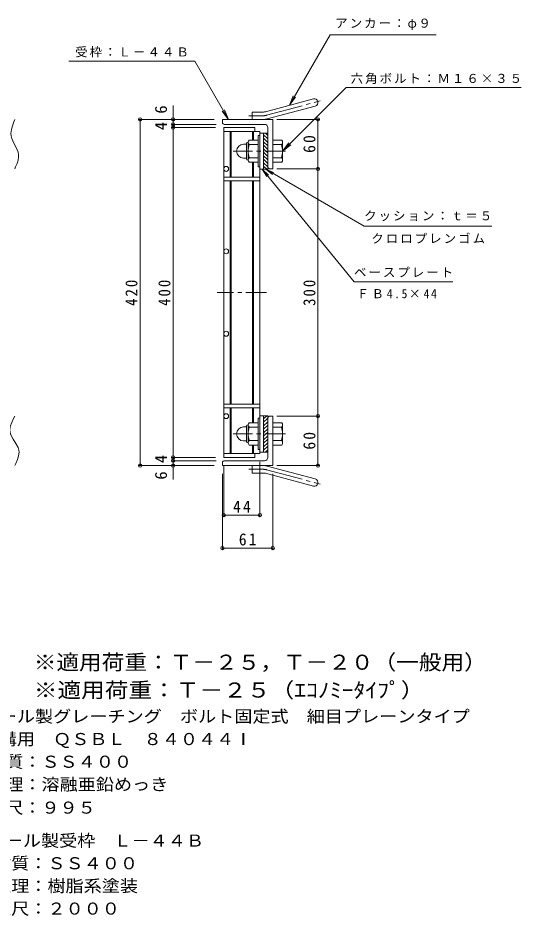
# Model space of a CAD drawing. Units: millimetres at full size, sheet at 1:5. Extents: x -903 to 930, y -691 to 649.
# Drawn here: x 319 to 930, y -555 to 534 of the extents above; entities that cross this region are included whole.
import ezdxf
from ezdxf.enums import TextEntityAlignment as Align

# ---------------------------------------------------------------- set-up
doc = ezdxf.new("R2010")
doc.units = ezdxf.units.MM
doc.header["$LTSCALE"] = 5
doc.header["$PDMODE"] = 32
doc.header["$PDSIZE"] = 4
doc.linetypes.add('CHAIN1', pattern=[8, 5, -1, 1, -1])
doc.linetypes.add('CHAIN2', pattern=[12, 9, -1, 1, -1])
for name, color, linetype, lineweight in [('E-1', 2, 'Continuous', 9), ('E-2', 3, 'Continuous', 9), ('E-4', 7, 'Continuous', 9), ('E-5', 7, 'Continuous', 9), ('F-5_F-5ﾚｲﾔ', 2, 'Continuous', 9)]:
    doc.layers.add(name, color=color, linetype=linetype, lineweight=lineweight)
doc.styles.add('ＭＳ ゴシック', font='')
doc.styles.get('ＭＳ ゴシック').set_extended_font_data('MS Gothic')

msp = doc.modelspace()

# ---------------------------------------------------------------- linework, layer by layer
at = {"layer": 'E-1'}
for p, q in [((622.191, 394.751), (617.191, 394.751)), ((617.191, 350.75), (617.191, 394.75)), ((622.191, 387.671), (617.191, 392.671)), ((622.191, 391.913), (619.353, 394.751)), ((596.391, 363.551), (596.391, 381.951)), ((598.191, 383.75), (598.391, 383.75)), ((598.391, 383.501), (598.391, 362.001)), ((610.391, 386.251), (599.429, 386.251)), ((610.391, 391.75), (610.391, 353.751)), ((612.69, 391.75), (610.391, 391.75)), ((622.191, 383.428), (617.191, 388.428)), ((622.191, 379.185), (617.191, 384.185)), ((628.191, 386.251), (639.152, 386.251)), ((640.391, 383.75), (640.191, 383.75)), ((640.191, 383.501), (640.191, 362.001)), ((592.881, 381.251), (596.391, 381.251)), ((610.391, 380.751), (599.429, 380.751)), ((622.191, 374.943), (617.191, 379.943)), ((622.191, 370.7), (617.191, 375.7)), ((622.191, 366.458), (617.191, 371.457)), ((628.191, 380.751), (639.152, 380.751)), ((592.891, 364.25), (596.391, 364.25)), ((598.191, 361.751), (598.391, 361.751)), ((610.391, 364.751), (599.429, 364.751)), ((622.191, 362.215), (617.191, 367.215)), ((622.191, 357.972), (617.191, 362.972)), ((628.191, 364.751), (639.152, 364.751)), ((640.391, 361.751), (640.191, 361.751)), ((610.391, 359.251), (599.429, 359.251)), ((612.69, 353.751), (610.391, 353.751)), ((622.191, 353.73), (617.191, 358.73)), ((620.927, 350.75), (617.191, 354.487)), ((622.191, 350.75), (617.191, 350.75)), ((628.191, 359.251), (639.152, 359.251)), ((610.391, 10.75), (610.391, 48.75)), ((612.69, 48.75), (610.391, 48.75)), ((617.19, 51.748), (617.19, 7.748)), ((620.927, 51.748), (617.19, 48.012)), ((622.191, 51.748), (617.19, 51.748)), ((622.19, 48.769), (617.19, 43.769)), ((622.19, 44.527), (617.19, 39.527)), ((592.891, 38.25), (596.391, 38.25)), ((596.391, 38.95), (596.391, 20.55)), ((598.191, 40.75), (598.391, 40.75)), ((598.391, 19), (598.391, 40.5)), ((610.391, 43.25), (599.429, 43.25)), ((610.391, 37.75), (599.429, 37.75)), ((622.19, 40.284), (617.19, 35.284)), ((622.19, 36.041), (617.19, 31.041)), ((628.19, 43.25), (639.152, 43.25)), ((628.19, 37.75), (639.152, 37.75)), ((640.39, 40.75), (640.19, 40.75)), ((640.19, 19), (640.19, 40.5)), ((622.19, 31.799), (617.19, 26.799)), ((622.19, 27.556), (617.19, 22.556)), ((622.19, 23.313), (617.19, 18.314)), ((592.881, 21.25), (596.391, 21.25)), ((598.191, 18.75), (598.391, 18.75)), ((610.391, 21.75), (599.429, 21.75)), ((610.391, 16.25), (599.429, 16.25)), ((622.19, 19.071), (617.19, 14.071)), ((622.19, 14.828), (617.19, 9.828)), ((628.19, 21.75), (639.152, 21.75)), ((628.19, 16.25), (639.152, 16.25)), ((640.39, 18.75), (640.19, 18.75)), ((612.69, 10.75), (610.391, 10.75)), ((622.191, 7.748), (617.19, 7.748)), ((622.19, 10.586), (619.353, 7.748))]:
    msp.add_line(p, q, dxfattribs=at)
at = {"layer": 'E-1', "linetype": 'CHAIN1'}
for p, q in [((643.697, 372.75), (580.089, 372.75)), ((643.697, 29.75), (580.089, 29.75))]:
    msp.add_line(p, q, dxfattribs=at)
at = {"layer": 'E-1'}
for points in [[(315.001, 411.251), (313.882, 408.455), (312.132, 403.649), (310.874, 398.877), (310.421, 394.161), (310.65, 391.461), (311.484, 388.186), (313.905, 382.612), (316.726, 377.077), (318.963, 371.519), (319.605, 368.26), (319.655, 365.928), (319.039, 361.867), (317.757, 357.768), (316.066, 353.646), (315.001, 351.25)], [(315.001, 51.25), (313.549, 48.43), (311.27, 43.589), (309.616, 38.807), (308.981, 34.119), (309.235, 31.459), (310.171, 28.439), (312.924, 23.336), (316.207, 18.276), (318.965, 13.155), (319.907, 10.116), (320.167, 7.582), (319.657, 3.115), (318.239, -1.444), (316.263, -6.061), (315.001, -8.75)]]:
    msp.add_lwpolyline(points, dxfattribs=at)
for centre, radius, start, end in [((598.191, 381.951), 1.8, 90, 180), ((602.551, 383.501), 4.16, 138.61835, 221.37988), ((636.031, 383.501), 4.16, 318.62012, 41.38165), ((592.881, 372.761), 8.49, 90, 180), ((592.891, 372.75), 8.5, 180, 270), ((622.391, 372.75), 24, 160.52881, 199.47119), ((616.191, 372.75), 24, 340.52881, 19.47119), ((598.191, 363.551), 1.8, 180, 270), ((602.551, 362.001), 4.16, 138.62012, 221.38165), ((636.031, 362.001), 4.16, 318.61835, 41.37988), ((592.891, 29.75), 8.5, 90, 180), ((598.191, 38.95), 1.8, 90, 180), ((602.551, 40.5), 4.16, 138.61835, 221.37988), ((622.391, 29.75), 24, 160.52881, 199.47119), ((616.19, 29.75), 24, 340.52881, 19.47119), ((636.03, 40.5), 4.16, 318.62012, 41.38165), ((592.881, 29.74), 8.49, 180, 270), ((598.191, 20.55), 1.8, 180, 270), ((602.551, 19), 4.16, 138.62012, 221.38165), ((636.03, 19), 4.16, 318.61835, 41.37988)]:
    msp.add_arc(centre, radius, start, end, dxfattribs=at)
at = {"layer": 'E-2', "color": 2}
for p, q in [((619.335, 420.557), (677.526, 436.149)), ((621.664, 411.864), (679.855, 427.456)), ((603.191, 411.251), (603.191, 420.251)), ((617.006, 420.251), (603.191, 420.251)), ((567.191, 407.751), (567.191, 411.251)), ((628.19, 411.251), (567.191, 411.251)), ((618.191, 405.251), (569.691, 405.251)), ((628.19, 411.251), (628.19, 351.251)), ((622.191, 401.251), (622.191, 350.75)), ((624.691, 351.251), (628.19, 351.251)), ((622.191, 1.25), (622.191, 51.748)), ((624.691, 51.25), (628.19, 51.25)), ((628.19, -8.75), (628.19, 51.25)), ((567.191, -5.25), (567.191, -8.75)), ((628.19, -8.75), (567.191, -8.75)), ((618.191, -2.75), (569.691, -2.75)), ((603.191, -8.75), (603.191, -17.75)), ((621.664, -9.363), (679.855, -24.955)), ((617.006, -17.75), (603.191, -17.75)), ((619.335, -18.057), (677.526, -33.649))]:
    msp.add_line(p, q, dxfattribs=at)
at = {"layer": 'E-2', "color": 2, "linetype": 'CHAIN2'}
for p, q in [((620.5, 416.211), (685.666, 433.672)), ((617.006, 415.751), (599.386, 415.751)), ((617.006, -13.25), (599.386, -13.25)), ((620.5, -13.71), (685.666, -31.171))]:
    msp.add_line(p, q, dxfattribs=at)
at = {"layer": 'E-2'}
for p, q in [((568.691, 401.251), (568.691, 1.25)), ((568.691, 396.75), (612.691, 396.75)), ((576.69, 396.75), (576.69, 341.251)), ((577.691, 396.75), (577.691, 341.251)), ((603.69, 396.75), (603.69, 386.251)), ((604.691, 396.75), (604.691, 386.251)), ((612.69, 396.75), (612.69, 5.75)), ((617.191, 394.751), (612.691, 394.751)), ((617.191, 350.75), (617.191, 394.75)), ((603.69, 359.251), (603.69, 341.251)), ((604.691, 359.251), (604.691, 341.251)), ((617.191, 350.75), (612.69, 350.75)), ((612.69, 341.251), (568.691, 341.251)), ((612.69, 336.751), (568.691, 336.751)), ((576.69, 336.751), (576.69, 65.75)), ((577.691, 336.751), (577.691, 65.75)), ((603.69, 336.751), (603.69, 65.75)), ((604.691, 336.751), (604.691, 65.75)), ((612.69, 65.75), (568.691, 65.75)), ((612.69, 61.25), (568.691, 61.25)), ((576.69, 5.75), (576.69, 61.25)), ((577.691, 5.75), (577.691, 61.25)), ((603.69, 43.25), (603.69, 61.25)), ((604.691, 43.25), (604.691, 61.25)), ((617.191, 51.75), (612.69, 51.75)), ((617.191, 51.75), (617.191, 7.75)), ((603.69, 5.75), (603.69, 16.25)), ((604.691, 5.75), (604.691, 16.25)), ((568.691, 5.75), (612.691, 5.75)), ((568.691, 1.25), (606.691, 1.25)), ((606.691, 1.25), (606.691, 5.75)), ((617.191, 7.75), (612.691, 7.75))]:
    msp.add_line(p, q, dxfattribs=at)
at = {"layer": 'E-2', "linetype": 'CHAIN1'}
msp.add_line((620.69, 201.249), (560.691, 201.249), dxfattribs=at)
at = {"layer": 'E-2'}
msp.add_lwpolyline([(568.691, 401.251), (606.691, 401.251), (606.691, 396.75)], dxfattribs=at)
for centre in [(571.691, 351.25), (571.691, 251.249), (571.691, 151.249), (571.691, 51.249)]:
    msp.add_circle(centre, 3, dxfattribs=at)
at = {"layer": 'E-2', "color": 2}
for centre, radius, start, end in [((678.691, 431.803), 4.5, 285.00014, 104.99991), ((617.006, 429.251), 9, 270, 285.00002), ((569.691, 407.751), 2.5, 180, 270), ((617.006, 429.251), 18, 270, 285), ((618.191, 401.251), 4, 0, 90), ((624.691, 353.751), 2.5, 180, 270), ((624.691, 48.75), 2.5, 90, 180), ((618.191, 1.25), 4, 270, 0), ((569.691, -5.25), 2.5, 90, 180), ((617.006, -26.75), 18, 75, 90), ((617.006, -26.75), 9, 74.99998, 90), ((678.691, -29.302), 4.5, 255.00009, 74.99986)]:
    msp.add_arc(centre, radius, start, end, dxfattribs=at)
at = {"layer": 'E-2', "color": 2, "linetype": 'CHAIN2'}
for centre, start, end in [((617.006, 429.251), 270, 284.99995), ((617.006, -26.75), 75.00005, 90)]:
    msp.add_arc(centre, 13.5, start, end, dxfattribs=at)
at = {"layer": 'E-4'}
for p, q in [((507.191, 411.251), (507.191, 428.251)), ((465.691, 411.251), (557.191, 411.251)), ((467.191, 411.251), (467.191, -8.75)), ((505.691, 405.251), (559.691, 405.251)), ((507.191, 405.251), (507.191, 411.251)), ((507.191, 401.251), (507.191, 405.251)), ((684.69, 411.251), (633.19, 411.251)), ((683.19, 411.251), (683.19, 351.251)), ((505.691, 401.251), (558.691, 401.251)), ((507.191, 1.25), (507.191, 401.251)), ((615.491, 350.751), (623.074, 343.61)), ((619.691, 350.751), (627.955, 344.41)), ((619.691, 350.751), (629.314, 346.765)), ((684.69, 351.251), (633.19, 351.251)), ((683.19, 351.251), (683.19, 51.25)), ((726.992, 214.143), (846.992, 214.143)), ((684.69, 51.25), (633.19, 51.25)), ((683.19, 51.25), (683.19, -8.75)), ((505.691, 1.25), (558.691, 1.25)), ((507.191, -2.75), (507.191, 1.25)), ((465.691, -8.75), (557.191, -8.75)), ((505.691, -2.75), (559.691, -2.75)), ((507.191, -8.75), (507.191, -2.75)), ((507.191, -8.75), (507.191, -25.75)), ((568.691, -70.25), (568.691, -8.75)), ((612.69, -70.25), (612.69, -4.25)), ((684.69, -8.75), (633.19, -8.75)), ((567.191, -110.25), (567.191, -18.75)), ((628.19, -110.25), (628.19, -18.75)), ((568.691, -68.75), (612.69, -68.75)), ((567.191, -108.75), (628.19, -108.75))]:
    msp.add_line(p, q, dxfattribs=at)
for points in [[(726.992, 214.143), (615.491, 350.751), (620.968, 341.89)], [(619.691, 350.751), (739.274, 281.709), (894.274, 281.709)]]:
    msp.add_lwpolyline(points, dxfattribs=at)
for p in [(467.191, 411.251), (507.191, 411.251), (507.191, 405.251), (507.191, 401.251), (683.19, 411.251), (683.19, 351.251), (683.19, 51.25), (507.191, 1.25), (467.191, -8.75), (507.191, -2.75), (507.191, -8.75), (683.19, -8.75), (568.691, -68.75), (612.69, -68.75), (567.191, -108.75), (628.19, -108.75)]:
    msp.add_point(p, dxfattribs=at)
at = {"layer": 'E-5'}
for p, q in [((380.515, 481.85), (533.849, 481.85)), ((574.61, 411.251), (533.849, 481.85)), ((717.533, 450.093), (640.191, 372.751)), ((717.533, 450.093), (929.729, 450.093)), ((648.43, 428.353), (653.214, 439.902)), ((648.43, 428.353), (656.04, 438.27)), ((574.61, 411.251), (567, 421.167)), ((574.61, 411.251), (569.826, 422.799)), ((640.191, 372.751), (647.8, 382.668)), ((640.191, 372.751), (650.108, 380.36))]:
    msp.add_line(p, q, dxfattribs=at)
msp.add_lwpolyline([(648.43, 428.353), (697.823, 513.904), (826.653, 513.904)], dxfattribs=at)

# ---------------------------------------------------------------- texts
at = {"layer": 'E-4', "color": 2, "style": 'ＭＳ ゴシック'}
for s, p in [('6', (504.191, 418.251)), ('4', (504.191, 398.251)), ('4', (504.191, -5.75)), ('6', (504.191, -25.75))]:
    msp.add_text(s, height=14.66, rotation=90, dxfattribs=at).set_placement(p, align=Align.BOTTOM_LEFT)
at = {"layer": 'E-4', "char_height": 11, "attachment_point": 7, "style": 'ＭＳ ゴシック'}
for s, insert in [('\\T1.17;六角ボルト：Ｍ１６×３５', (722.942, 454.234)), ('\\T1.17;クッション：ｔ＝５', (739.274, 287.75)), ('\\T1.17;クロロプレンゴム', (748.024, 260.669)), ('\\T1.17;ベースプレート', (726.992, 219.775))]:
    msp.add_mtext(s, dxfattribs=dict(at, insert=insert))
at = {"layer": 'E-4', "color": 2, "char_height": 14.66, "attachment_point": 7, "rotation": 90, "style": 'ＭＳ ゴシック'}
for s, insert in [('\\T1.27;\\W0.95;60', (680.19, 370.626)), ('\\T1.27;\\W0.9;420', (464.191, 185)), ('\\T1.27;\\W0.9;400', (504.191, 185)), ('\\T1.27;\\W0.9;300', (680.19, 185)), ('\\T1.27;\\W0.95;60', (680.19, 10.625))]:
    msp.add_mtext(s, dxfattribs=dict(at, insert=insert))
at = {"layer": 'E-4', "color": 2, "char_height": 14.66, "attachment_point": 7, "style": 'ＭＳ ゴシック'}
for s, insert in [('\\T1.27;\\W0.95;44', (580.066, -65.75)), ('\\T1.27;\\W0.95;61', (587.065, -105.75))]:
    msp.add_mtext(s, dxfattribs=dict(at, insert=insert))
at = {"layer": 'E-5', "char_height": 11, "attachment_point": 7, "style": 'ＭＳ ゴシック'}
for s, insert in [('\\T1.17;アンカー：φ９', (704.123, 519.54)), ('\\T1.17;受枠：Ｌ－４４Ｂ', (388.384, 486.397)), ('\\T1.26;\\W0.95;ＦＢ4.5×44', (730.742, 194.191))]:
    msp.add_mtext(s, dxfattribs=dict(at, insert=insert))
at = {"layer": 'F-5_F-5ﾚｲﾔ', "color": 3, "style": 'ＭＳ ゴシック'}
for s, width, p in [('※適用荷重：Ｔ－２５，Ｔ－２０（一般用）', 1.1, (338.062, -261.933)), ('※適用荷重：Ｔ－２５（ｴｺﾉﾐｰﾀｲﾌﾟ）', 1.15, (338.062, -295.724))]:
    msp.add_text(s, height=18.33, dxfattribs=dict(at, width=width)).set_placement(p, align=Align.BOTTOM_LEFT)
at = {"layer": 'F-5_F-5ﾚｲﾔ', "style": 'ＭＳ ゴシック', "width": 1.1}
for s, p in [('スチール製グレーチング\u3000ボルト固定式\u3000細目プレーンタイプ', (251.607, -324.684)), ('横断溝用\u3000ＱＳＢＬ\u3000８４０４４Ⅰ', (251.607, -352.185)), ('材質：ＳＳ４００', (281.463, -379.684)), ('処理：溶融亜鉛めっき', (281.463, -407.184)), ('定尺：９９５', (281.463, -435.402)), ('スチール製受枠\u3000Ｌ－４４Ｂ', (258.847, -475.4)), ('材質：ＳＳ４００', (288.703, -502.899)), ('処理：樹脂系塗装', (288.703, -530.4)), ('定尺：２０００', (288.703, -557.9))]:
    msp.add_text(s, height=14.66, dxfattribs=at).set_placement(p, align=Align.BOTTOM_LEFT)

doc.saveas('drawing.dxf')
